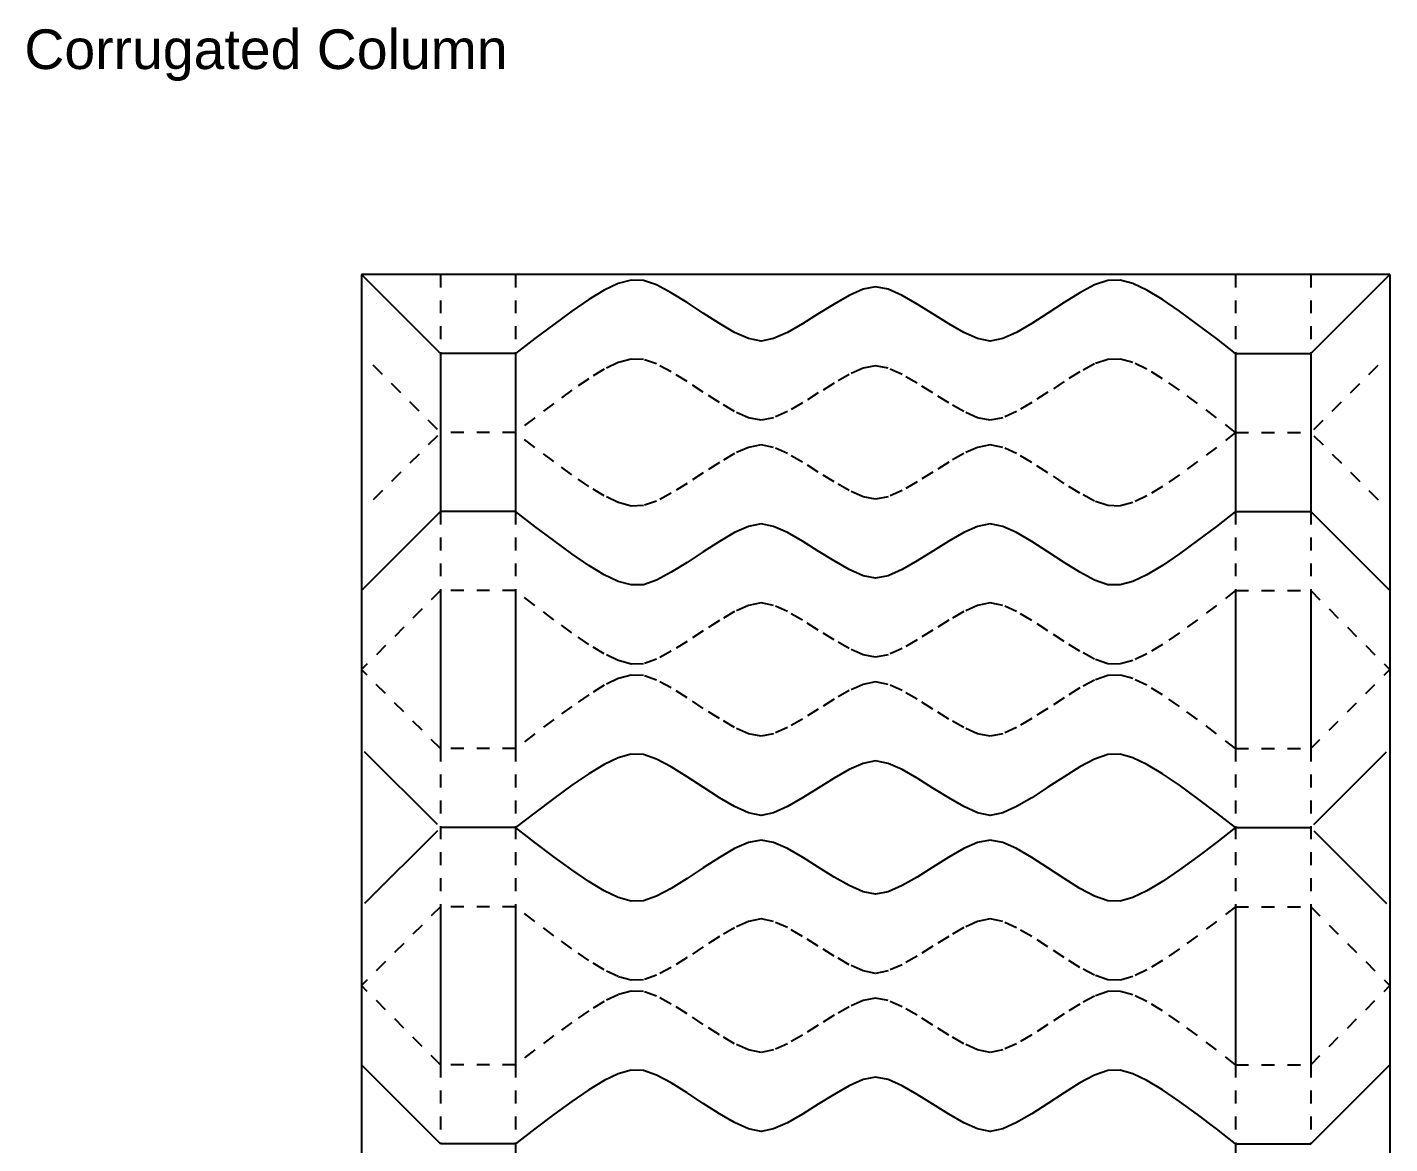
# Model space of a CAD drawing. Extents: x 11 to 192, y -288 to -9.
# Drawn here: x 11.1 to 159.6, y -130.6 to -9 of the extents above; entities that cross this region are included whole.
import ezdxf

# ---------------------------------------------------------------- set-up
doc = ezdxf.new("R2010")
doc.units = 0
for name, pattern in [('AI-LINETYPE-1', [2.822222, 1.411111, -1.411111]), ('AI-LINETYPE-10', [2.822222, 1.411111, -1.411111]), ('AI-LINETYPE-111', [2.822222, 1.411111, -1.411111]), ('AI-LINETYPE-112', [2.822222, 1.411111, -1.411111]), ('AI-LINETYPE-12', [2.822222, 1.411111, -1.411111]), ('AI-LINETYPE-13', [2.822222, 1.411111, -1.411111]), ('AI-LINETYPE-14', [2.822222, 1.411111, -1.411111]), ('AI-LINETYPE-15', [2.822222, 1.411111, -1.411111]), ('AI-LINETYPE-16', [2.822222, 1.411111, -1.411111]), ('AI-LINETYPE-17', [2.822222, 1.411111, -1.411111]), ('AI-LINETYPE-2', [2.822222, 1.411111, -1.411111]), ('AI-LINETYPE-20', [2.822222, 1.411111, -1.411111]), ('AI-LINETYPE-21', [2.822222, 1.411111, -1.411111]), ('AI-LINETYPE-22', [2.822222, 1.411111, -1.411111]), ('AI-LINETYPE-23', [2.822222, 1.411111, -1.411111]), ('AI-LINETYPE-24', [2.822222, 1.411111, -1.411111]), ('AI-LINETYPE-25', [2.822222, 1.411111, -1.411111]), ('AI-LINETYPE-29', [2.822222, 1.411111, -1.411111]), ('AI-LINETYPE-3', [2.822222, 1.411111, -1.411111]), ('AI-LINETYPE-30', [2.822222, 1.411111, -1.411111]), ('AI-LINETYPE-31', [2.822222, 1.411111, -1.411111]), ('AI-LINETYPE-32', [2.822222, 1.411111, -1.411111]), ('AI-LINETYPE-33', [2.822222, 1.411111, -1.411111]), ('AI-LINETYPE-34', [2.822222, 1.411111, -1.411111]), ('AI-LINETYPE-35', [2.822222, 1.411111, -1.411111]), ('AI-LINETYPE-36', [2.822222, 1.411111, -1.411111]), ('AI-LINETYPE-37', [2.822222, 1.411111, -1.411111]), ('AI-LINETYPE-38', [2.822222, 1.411111, -1.411111]), ('AI-LINETYPE-39', [2.822222, 1.411111, -1.411111]), ('AI-LINETYPE-40', [2.822222, 1.411111, -1.411111]), ('AI-LINETYPE-41', [2.822222, 1.411111, -1.411111]), ('AI-LINETYPE-42', [2.822222, 1.411111, -1.411111]), ('AI-LINETYPE-43', [2.822222, 1.411111, -1.411111]), ('AI-LINETYPE-44', [2.822222, 1.411111, -1.411111]), ('AI-LINETYPE-45', [2.822222, 1.411111, -1.411111]), ('AI-LINETYPE-47', [2.822222, 1.411111, -1.411111]), ('AI-LINETYPE-48', [2.822222, 1.411111, -1.411111]), ('AI-LINETYPE-49', [2.822222, 1.411111, -1.411111]), ('AI-LINETYPE-5', [2.822222, 1.411111, -1.411111]), ('AI-LINETYPE-50', [2.822222, 1.411111, -1.411111]), ('AI-LINETYPE-52', [2.822222, 1.411111, -1.411111]), ('AI-LINETYPE-6', [2.822222, 1.411111, -1.411111]), ('AI-LINETYPE-7', [2.822222, 1.411111, -1.411111]), ('AI-LINETYPE-8', [2.822222, 1.411111, -1.411111])]:
    doc.linetypes.add(name, pattern=pattern)
for name, color, linetype in [('CUTLINE', 7, 'CONTINUOUS'), ('MOUNTAINLINE', 7, 'CONTINUOUS'), ('TEXT', 7, 'CONTINUOUS'), ('VALLEYLINE', 7, 'CONTINUOUS')]:
    doc.layers.add(name, color=color, linetype=linetype)

# ---------------------------------------------------------------- blocks, each defined once
blk = doc.blocks.new('BLOCK_2')
at = {"layer": 'CUTLINE', "color": 7}
blk.add_lwpolyline([(159.55, -35.93), (159.55, -156.43)], dxfattribs=at)
blk = doc.blocks.new('BLOCK_5')
at = {"layer": 'CUTLINE', "color": 7}
blk.add_lwpolyline([(47.55, -35.93), (47.55, -156.43)], dxfattribs=at)
blk = doc.blocks.new('BLOCK_6')
at = {"layer": 'VALLEYLINE', "color": 7, "linetype": 'AI-LINETYPE-1'}
blk.add_lwpolyline([(142.77, -87.57), (142.77, -104.79)], dxfattribs=at)
blk = doc.blocks.new('BLOCK_7')
at = {"layer": 'VALLEYLINE', "color": 7, "linetype": 'AI-LINETYPE-2'}
blk.add_lwpolyline([(142.77, -61.75), (142.77, -70.36)], dxfattribs=at)
blk = doc.blocks.new('BLOCK_8')
at = {"layer": 'VALLEYLINE', "color": 7, "linetype": 'AI-LINETYPE-3'}
blk.add_lwpolyline([(142.77, -122), (142.77, -130.61)], dxfattribs=at)
blk = doc.blocks.new('BLOCK_10')
at = {"layer": 'VALLEYLINE', "color": 7, "linetype": 'AI-LINETYPE-5'}
blk.add_lwpolyline([(142.77, -35.93), (142.77, -44.54)], dxfattribs=at)
blk = doc.blocks.new('BLOCK_11')
at = {"layer": 'VALLEYLINE', "color": 7, "linetype": 'AI-LINETYPE-6'}
blk.add_lwpolyline([(150.95, -87.57), (150.95, -104.79)], dxfattribs=at)
blk = doc.blocks.new('BLOCK_12')
at = {"layer": 'VALLEYLINE', "color": 7, "linetype": 'AI-LINETYPE-7'}
blk.add_lwpolyline([(150.95, -61.75), (150.95, -70.36)], dxfattribs=at)
blk = doc.blocks.new('BLOCK_13')
at = {"layer": 'VALLEYLINE', "color": 7, "linetype": 'AI-LINETYPE-8'}
blk.add_lwpolyline([(150.95, -122), (150.95, -130.61)], dxfattribs=at)
blk = doc.blocks.new('BLOCK_15')
at = {"layer": 'VALLEYLINE', "color": 7, "linetype": 'AI-LINETYPE-10'}
blk.add_lwpolyline([(150.95, -35.93), (150.95, -44.54)], dxfattribs=at)
blk = doc.blocks.new('BLOCK_16')
at = {"layer": 'VALLEYLINE', "color": 7, "linetype": 'AI-LINETYPE-12'}
blk.add_lwpolyline([(151.29, -52.8), (159.21, -44.88)], dxfattribs=at)
blk = doc.blocks.new('BLOCK_17')
at = {"layer": 'VALLEYLINE', "color": 7, "linetype": 'AI-LINETYPE-13'}
blk.add_lwpolyline([(151.29, -53.49), (159.21, -61.41)], dxfattribs=at)
blk = doc.blocks.new('BLOCK_18')
at = {"layer": 'VALLEYLINE', "color": 7, "linetype": 'AI-LINETYPE-14'}
blk.add_lwpolyline([(150.95, -70.36), (159.55, -78.97)], dxfattribs=at)
blk = doc.blocks.new('BLOCK_19')
at = {"layer": 'VALLEYLINE', "color": 7, "linetype": 'AI-LINETYPE-15'}
blk.add_lwpolyline([(150.95, -87.57), (159.55, -78.97)], dxfattribs=at)
blk = doc.blocks.new('BLOCK_20')
at = {"layer": 'VALLEYLINE', "color": 7, "linetype": 'AI-LINETYPE-16'}
blk.add_lwpolyline([(150.95, -104.79), (159.55, -113.39)], dxfattribs=at)
blk = doc.blocks.new('BLOCK_21')
at = {"layer": 'VALLEYLINE', "color": 7, "linetype": 'AI-LINETYPE-17'}
blk.add_lwpolyline([(150.95, -122), (159.55, -113.39)], dxfattribs=at)
blk = doc.blocks.new('BLOCK_24')
at = {"layer": 'VALLEYLINE', "color": 7, "linetype": 'AI-LINETYPE-20'}
blk.add_lwpolyline([(55.81, -52.8), (47.89, -44.88)], dxfattribs=at)
blk = doc.blocks.new('BLOCK_25')
at = {"layer": 'VALLEYLINE', "color": 7, "linetype": 'AI-LINETYPE-21'}
blk.add_lwpolyline([(55.81, -53.49), (47.89, -61.41)], dxfattribs=at)
blk = doc.blocks.new('BLOCK_26')
at = {"layer": 'VALLEYLINE', "color": 7, "linetype": 'AI-LINETYPE-22'}
blk.add_lwpolyline([(56.15, -70.36), (47.55, -78.97)], dxfattribs=at)
blk = doc.blocks.new('BLOCK_27')
at = {"layer": 'VALLEYLINE', "color": 7, "linetype": 'AI-LINETYPE-23'}
blk.add_lwpolyline([(56.15, -87.57), (47.55, -78.97)], dxfattribs=at)
blk = doc.blocks.new('BLOCK_28')
at = {"layer": 'VALLEYLINE', "color": 7, "linetype": 'AI-LINETYPE-24'}
blk.add_lwpolyline([(56.15, -104.79), (47.55, -113.39)], dxfattribs=at)
blk = doc.blocks.new('BLOCK_29')
at = {"layer": 'VALLEYLINE', "color": 7, "linetype": 'AI-LINETYPE-25'}
blk.add_lwpolyline([(56.15, -122), (47.55, -113.39)], dxfattribs=at)
blk = doc.blocks.new('BLOCK_32')
at = {"layer": 'VALLEYLINE', "color": 7, "linetype": 'AI-LINETYPE-43'}
blk.add_lwpolyline([(64.33, -87.57), (64.33, -104.79)], dxfattribs=at)
blk = doc.blocks.new('BLOCK_33')
at = {"layer": 'VALLEYLINE', "color": 7, "linetype": 'AI-LINETYPE-44'}
blk.add_lwpolyline([(64.33, -61.75), (64.33, -70.36)], dxfattribs=at)
blk = doc.blocks.new('BLOCK_34')
at = {"layer": 'VALLEYLINE', "color": 7, "linetype": 'AI-LINETYPE-45'}
blk.add_lwpolyline([(64.33, -122), (64.33, -130.61)], dxfattribs=at)
blk = doc.blocks.new('BLOCK_36')
at = {"layer": 'VALLEYLINE', "color": 7, "linetype": 'AI-LINETYPE-47'}
blk.add_lwpolyline([(64.33, -35.93), (64.33, -44.54)], dxfattribs=at)
blk = doc.blocks.new('BLOCK_37')
at = {"layer": 'VALLEYLINE', "color": 7, "linetype": 'AI-LINETYPE-48'}
blk.add_lwpolyline([(56.15, -87.57), (56.15, -104.79)], dxfattribs=at)
blk = doc.blocks.new('BLOCK_38')
at = {"layer": 'VALLEYLINE', "color": 7, "linetype": 'AI-LINETYPE-49'}
blk.add_lwpolyline([(56.15, -61.75), (56.15, -70.36)], dxfattribs=at)
blk = doc.blocks.new('BLOCK_39')
at = {"layer": 'VALLEYLINE', "color": 7, "linetype": 'AI-LINETYPE-50'}
blk.add_lwpolyline([(56.15, -122), (56.15, -130.61)], dxfattribs=at)
blk = doc.blocks.new('BLOCK_41')
at = {"layer": 'VALLEYLINE', "color": 7, "linetype": 'AI-LINETYPE-52'}
blk.add_lwpolyline([(56.15, -35.93), (56.15, -44.54)], dxfattribs=at)
blk = doc.blocks.new('BLOCK_78')
at = {"layer": 'MOUNTAINLINE', "color": 7}
blk.add_lwpolyline([(142.77, -70.36), (142.77, -87.57)], dxfattribs=at)
blk = doc.blocks.new('BLOCK_79')
at = {"layer": 'MOUNTAINLINE', "color": 7}
blk.add_lwpolyline([(142.77, -104.79), (142.77, -122)], dxfattribs=at)
blk = doc.blocks.new('BLOCK_80')
at = {"layer": 'MOUNTAINLINE', "color": 7}
blk.add_lwpolyline([(150.95, -70.36), (150.95, -87.57)], dxfattribs=at)
blk = doc.blocks.new('BLOCK_81')
at = {"layer": 'MOUNTAINLINE', "color": 7}
blk.add_lwpolyline([(150.95, -104.79), (150.95, -122)], dxfattribs=at)
blk = doc.blocks.new('BLOCK_82')
at = {"layer": 'MOUNTAINLINE', "color": 7}
blk.add_lwpolyline([(64.33, -70.36), (64.33, -87.57)], dxfattribs=at)
blk = doc.blocks.new('BLOCK_83')
at = {"layer": 'MOUNTAINLINE', "color": 7}
blk.add_lwpolyline([(64.33, -104.79), (64.33, -122)], dxfattribs=at)
blk = doc.blocks.new('BLOCK_84')
at = {"layer": 'MOUNTAINLINE', "color": 7}
blk.add_lwpolyline([(56.15, -70.36), (56.15, -87.57)], dxfattribs=at)
blk = doc.blocks.new('BLOCK_85')
at = {"layer": 'MOUNTAINLINE', "color": 7}
blk.add_lwpolyline([(56.15, -104.79), (56.15, -122)], dxfattribs=at)
blk = doc.blocks.new('BLOCK_98')
at = {"layer": 'MOUNTAINLINE', "color": 7}
blk.add_lwpolyline([(56.15, -130.61), (47.55, -122)], dxfattribs=at)
blk = doc.blocks.new('BLOCK_105')
at = {"layer": 'MOUNTAINLINE', "color": 7}
blk.add_lwpolyline([(64.33, -130.61), (64.33, -147.82)], dxfattribs=at)
blk = doc.blocks.new('BLOCK_114')
at = {"layer": 'MOUNTAINLINE', "color": 7}
blk.add_lwpolyline([(150.95, -130.61), (159.55, -122)], dxfattribs=at)
blk = doc.blocks.new('BLOCK_119')
at = {"layer": 'MOUNTAINLINE', "color": 7}
blk.add_lwpolyline([(142.77, -130.61), (142.77, -147.82)], dxfattribs=at)
blk = doc.blocks.new('BLOCK_120')
at = {"layer": 'MOUNTAINLINE', "color": 7}
blk.add_lwpolyline([(150.95, -44.54), (150.95, -61.75)], dxfattribs=at)
blk = doc.blocks.new('BLOCK_121')
at = {"layer": 'MOUNTAINLINE', "color": 7}
blk.add_lwpolyline([(150.95, -61.75), (159.55, -70.36)], dxfattribs=at)
blk = doc.blocks.new('BLOCK_122')
at = {"layer": 'MOUNTAINLINE', "color": 7}
blk.add_lwpolyline([(151.29, -95.84), (159.21, -87.92)], dxfattribs=at)
blk = doc.blocks.new('BLOCK_123')
at = {"layer": 'MOUNTAINLINE', "color": 7}
blk.add_lwpolyline([(151.29, -96.53), (159.21, -104.44)], dxfattribs=at)
blk = doc.blocks.new('BLOCK_124')
at = {"layer": 'MOUNTAINLINE', "color": 7}
blk.add_lwpolyline([(150.95, -44.54), (159.55, -35.93)], dxfattribs=at)
blk = doc.blocks.new('BLOCK_125')
at = {"layer": 'MOUNTAINLINE', "color": 7}
blk.add_lwpolyline([(56.15, -44.54), (47.55, -35.93)], dxfattribs=at)
blk = doc.blocks.new('BLOCK_126')
at = {"layer": 'MOUNTAINLINE', "color": 7}
blk.add_lwpolyline([(56.15, -61.75), (47.55, -70.36)], dxfattribs=at)
blk = doc.blocks.new('BLOCK_127')
at = {"layer": 'MOUNTAINLINE', "color": 7}
blk.add_lwpolyline([(55.81, -95.84), (47.89, -87.92)], dxfattribs=at)
blk = doc.blocks.new('BLOCK_128')
at = {"layer": 'MOUNTAINLINE', "color": 7}
blk.add_lwpolyline([(55.81, -96.53), (47.89, -104.44)], dxfattribs=at)
blk = doc.blocks.new('BLOCK_129')
at = {"layer": 'MOUNTAINLINE', "color": 7}
blk.add_lwpolyline([(64.33, -44.54), (64.33, -61.75)], dxfattribs=at)
blk = doc.blocks.new('BLOCK_130')
at = {"layer": 'MOUNTAINLINE', "color": 7}
blk.add_lwpolyline([(56.15, -44.54), (56.15, -61.75)], dxfattribs=at)
blk = doc.blocks.new('BLOCK_131')
at = {"layer": 'MOUNTAINLINE', "color": 7}
blk.add_lwpolyline([(142.77, -44.54), (142.77, -61.75)], dxfattribs=at)

msp = doc.modelspace()

# ---------------------------------------------------------------- linework, layer by layer
at = {"layer": 'CUTLINE', "color": 7}
msp.add_lwpolyline([(159.55, -35.93), (47.55, -35.93)], dxfattribs=at)
at = {"layer": 'MOUNTAINLINE', "color": 7}
for points in [[(142.77, -44.54), (140.67, -42.92), (138.61, -41.37), (136.64, -39.93), (134.8, -38.67), (133.11, -37.65), (131.58, -36.91), (130.18, -36.54), (128.84, -36.57), (127.4, -37.07), (125.81, -37.92), (124.09, -38.99), (122.32, -40.15), (120.56, -41.28), (118.91, -42.24), (117.4, -42.92), (116.03, -43.19), (114.66, -42.92), (113.15, -42.25), (111.51, -41.31), (109.79, -40.23), (108.07, -39.16), (106.43, -38.22), (104.92, -37.54), (103.55, -37.28), (102.18, -37.54), (100.68, -38.22), (99.03, -39.16), (97.31, -40.23), (95.59, -41.31), (93.95, -42.25), (92.44, -42.92), (91.07, -43.19), (89.7, -42.92), (88.19, -42.24), (86.54, -41.28), (84.78, -40.15), (83.01, -38.99), (81.29, -37.92), (79.7, -37.07), (78.26, -36.57), (76.92, -36.54), (75.52, -36.91), (73.99, -37.65), (72.3, -38.67), (70.46, -39.93), (68.49, -41.37), (66.43, -42.92), (64.33, -44.54)], [(64.33, -44.54), (56.15, -44.54)], [(142.77, -44.54), (150.95, -44.54)], [(64.33, -61.75), (56.15, -61.75)], [(142.77, -61.75), (140.67, -63.37), (138.61, -64.92), (136.64, -66.36), (134.8, -67.62), (133.11, -68.64), (131.58, -69.38), (130.18, -69.75), (128.84, -69.72), (127.4, -69.22), (125.81, -68.37), (124.09, -67.3), (122.32, -66.14), (120.56, -65.01), (118.91, -64.05), (117.4, -63.37), (116.03, -63.1), (114.66, -63.37), (113.15, -64.04), (111.51, -64.98), (109.79, -66.06), (108.07, -67.13), (106.43, -68.07), (104.92, -68.74), (103.55, -69.01), (102.18, -68.74), (100.68, -68.07), (99.03, -67.13), (97.31, -66.06), (95.59, -64.98), (93.95, -64.04), (92.44, -63.37), (91.07, -63.1), (89.7, -63.37), (88.19, -64.05), (86.54, -65.01), (84.78, -66.14), (83.01, -67.3), (81.29, -68.37), (79.7, -69.22), (78.26, -69.72), (76.92, -69.75), (75.52, -69.38), (73.99, -68.64), (72.3, -67.62), (70.46, -66.36), (68.49, -64.92), (66.43, -63.37), (64.33, -61.75)], [(142.77, -61.75), (150.95, -61.75)], [(142.77, -96.18), (140.67, -94.57), (138.61, -93.01), (136.64, -91.57), (134.8, -90.31), (133.11, -89.29), (131.58, -88.56), (130.18, -88.18), (128.84, -88.21), (127.4, -88.72), (125.81, -89.57), (124.09, -90.63), (122.32, -91.79), (120.56, -92.92), (118.91, -93.89), (117.4, -94.57), (116.03, -94.84), (114.66, -94.57), (113.15, -93.89), (111.51, -92.95), (109.79, -91.88), (108.07, -90.8), (106.43, -89.86), (104.92, -89.19), (103.55, -88.92), (102.18, -89.19), (100.68, -89.86), (99.03, -90.8), (97.31, -91.88), (95.59, -92.95), (93.95, -93.89), (92.44, -94.57), (91.07, -94.84), (89.7, -94.57), (88.19, -93.89), (86.54, -92.92), (84.78, -91.79), (83.01, -90.63), (81.29, -89.57), (79.7, -88.72), (78.26, -88.21), (76.92, -88.18), (75.52, -88.56), (73.99, -89.29), (72.3, -90.31), (70.46, -91.57), (68.49, -93.01), (66.43, -94.57), (64.33, -96.18)], [(64.33, -96.18), (56.15, -96.18)], [(142.77, -96.18), (140.67, -97.79), (138.61, -99.35), (136.64, -100.79), (134.8, -102.05), (133.11, -103.07), (131.58, -103.8), (130.18, -104.18), (128.84, -104.15), (127.4, -103.64), (125.81, -102.8), (124.09, -101.73), (122.32, -100.57), (120.56, -99.44), (118.91, -98.47), (117.4, -97.79), (116.03, -97.53), (114.66, -97.79), (113.15, -98.47), (111.51, -99.41), (109.79, -100.48), (108.07, -101.56), (106.43, -102.5), (104.92, -103.17), (103.55, -103.44), (102.18, -103.17), (100.68, -102.5), (99.03, -101.56), (97.31, -100.48), (95.59, -99.41), (93.95, -98.47), (92.44, -97.79), (91.07, -97.53), (89.7, -97.79), (88.19, -98.47), (86.54, -99.44), (84.78, -100.57), (83.01, -101.73), (81.29, -102.8), (79.7, -103.64), (78.26, -104.15), (76.92, -104.18), (75.52, -103.8), (73.99, -103.07), (72.3, -102.05), (70.46, -100.79), (68.49, -99.35), (66.43, -97.79), (64.33, -96.18)], [(142.77, -96.18), (150.95, -96.18)], [(142.77, -130.61), (140.67, -129), (138.61, -127.44), (136.64, -126), (134.8, -124.74), (133.11, -123.72), (131.58, -122.98), (130.18, -122.61), (128.84, -122.64), (127.4, -123.15), (125.81, -123.99), (124.09, -125.06), (122.32, -126.22), (120.56, -127.35), (118.91, -128.31), (117.4, -129), (116.03, -129.26), (114.66, -129), (113.15, -128.32), (111.51, -127.38), (109.79, -126.3), (108.07, -125.23), (106.43, -124.29), (104.92, -123.62), (103.55, -123.35), (102.18, -123.62), (100.68, -124.29), (99.03, -125.23), (97.31, -126.3), (95.59, -127.38), (93.95, -128.32), (92.44, -129), (91.07, -129.26), (89.7, -129), (88.19, -128.31), (86.54, -127.35), (84.78, -126.22), (83.01, -125.06), (81.29, -123.99), (79.7, -123.15), (78.26, -122.64), (76.92, -122.61), (75.52, -122.98), (73.99, -123.72), (72.3, -124.74), (70.46, -126), (68.49, -127.44), (66.43, -129), (64.33, -130.61)], [(64.33, -130.61), (56.15, -130.61)], [(142.77, -130.61), (150.95, -130.61)]]:
    msp.add_lwpolyline(points, dxfattribs=at)
at = {"layer": 'VALLEYLINE', "color": 7, "linetype": 'AI-LINETYPE-34'}
msp.add_lwpolyline([(142.77, -53.14), (140.67, -51.53), (138.61, -49.98), (136.64, -48.54), (134.8, -47.28), (133.11, -46.25), (131.58, -45.52), (130.18, -45.14), (128.84, -45.18), (127.4, -45.68), (125.81, -46.53), (124.09, -47.6), (122.32, -48.76), (120.56, -49.88), (118.91, -50.85), (117.4, -51.53), (116.03, -51.8), (114.66, -51.53), (113.15, -50.86), (111.51, -49.92), (109.79, -48.84), (108.07, -47.77), (106.43, -46.82), (104.92, -46.15), (103.55, -45.88), (102.18, -46.15), (100.68, -46.82), (99.03, -47.77), (97.31, -48.84), (95.59, -49.92), (93.95, -50.86), (92.44, -51.53), (91.07, -51.8), (89.7, -51.53), (88.19, -50.85), (86.54, -49.88), (84.78, -48.76), (83.01, -47.6), (81.29, -46.53), (79.7, -45.68), (78.26, -45.18), (76.92, -45.14), (75.52, -45.52), (73.99, -46.25), (72.3, -47.28), (70.46, -48.54), (68.49, -49.98), (66.43, -51.53), (64.33, -53.14)], dxfattribs=at)
at = {"layer": 'VALLEYLINE', "color": 7, "linetype": 'AI-LINETYPE-112'}
msp.add_lwpolyline([(64.33, -53.14), (56.15, -53.14)], dxfattribs=at)
at = {"layer": 'VALLEYLINE', "color": 7, "linetype": 'AI-LINETYPE-33'}
msp.add_lwpolyline([(142.77, -53.14), (140.67, -54.76), (138.61, -56.31), (136.64, -57.75), (134.8, -59.01), (133.11, -60.04), (131.58, -60.77), (130.18, -61.15), (128.84, -61.11), (127.4, -60.61), (125.81, -59.76), (124.09, -58.69), (122.32, -57.53), (120.56, -56.41), (118.91, -55.44), (117.4, -54.76), (116.03, -54.49), (114.66, -54.76), (113.15, -55.43), (111.51, -56.37), (109.79, -57.45), (108.07, -58.52), (106.43, -59.47), (104.92, -60.14), (103.55, -60.41), (102.18, -60.14), (100.68, -59.47), (99.03, -58.52), (97.31, -57.45), (95.59, -56.37), (93.95, -55.43), (92.44, -54.76), (91.07, -54.49), (89.7, -54.76), (88.19, -55.44), (86.54, -56.41), (84.78, -57.53), (83.01, -58.69), (81.29, -59.76), (79.7, -60.61), (78.26, -61.11), (76.92, -61.15), (75.52, -60.77), (73.99, -60.04), (72.3, -59.01), (70.46, -57.75), (68.49, -56.31), (66.43, -54.76), (64.33, -53.14)], dxfattribs=at)
at = {"layer": 'VALLEYLINE', "color": 7, "linetype": 'AI-LINETYPE-111'}
msp.add_lwpolyline([(142.77, -53.14), (150.95, -53.14)], dxfattribs=at)
at = {"layer": 'VALLEYLINE', "color": 7, "linetype": 'AI-LINETYPE-41'}
msp.add_lwpolyline([(64.33, -70.36), (56.15, -70.36)], dxfattribs=at)
at = {"layer": 'VALLEYLINE', "color": 7, "linetype": 'AI-LINETYPE-32'}
msp.add_lwpolyline([(142.77, -70.36), (140.67, -71.97), (138.61, -73.53), (136.64, -74.97), (134.8, -76.23), (133.11, -77.25), (131.58, -77.98), (130.18, -78.36), (128.84, -78.33), (127.4, -77.82), (125.81, -76.97), (124.09, -75.91), (122.32, -74.75), (120.56, -73.62), (118.91, -72.65), (117.4, -71.97), (116.03, -71.7), (114.66, -71.97), (113.15, -72.65), (111.51, -73.59), (109.79, -74.66), (108.07, -75.74), (106.43, -76.68), (104.92, -77.35), (103.55, -77.62), (102.18, -77.35), (100.68, -76.68), (99.03, -75.74), (97.31, -74.66), (95.59, -73.59), (93.95, -72.65), (92.44, -71.97), (91.07, -71.7), (89.7, -71.97), (88.19, -72.65), (86.54, -73.62), (84.78, -74.75), (83.01, -75.91), (81.29, -76.97), (79.7, -77.82), (78.26, -78.33), (76.92, -78.36), (75.52, -77.98), (73.99, -77.25), (72.3, -76.23), (70.46, -74.97), (68.49, -73.53), (66.43, -71.97), (64.33, -70.36)], dxfattribs=at)
at = {"layer": 'VALLEYLINE', "color": 7, "linetype": 'AI-LINETYPE-37'}
msp.add_lwpolyline([(142.77, -70.36), (150.95, -70.36)], dxfattribs=at)
at = {"layer": 'VALLEYLINE', "color": 7, "linetype": 'AI-LINETYPE-31'}
msp.add_lwpolyline([(142.77, -87.57), (140.67, -85.96), (138.61, -84.4), (136.64, -82.97), (134.8, -81.71), (133.11, -80.68), (131.58, -79.95), (130.18, -79.57), (128.84, -79.6), (127.4, -80.11), (125.81, -80.96), (124.09, -82.03), (122.32, -83.19), (120.56, -84.31), (118.91, -85.28), (117.4, -85.96), (116.03, -86.23), (114.66, -85.96), (113.15, -85.29), (111.51, -84.35), (109.79, -83.27), (108.07, -82.19), (106.43, -81.25), (104.92, -80.58), (103.55, -80.31), (102.18, -80.58), (100.68, -81.25), (99.03, -82.19), (97.31, -83.27), (95.59, -84.35), (93.95, -85.29), (92.44, -85.96), (91.07, -86.23), (89.7, -85.96), (88.19, -85.28), (86.54, -84.31), (84.78, -83.19), (83.01, -82.03), (81.29, -80.96), (79.7, -80.11), (78.26, -79.6), (76.92, -79.57), (75.52, -79.95), (73.99, -80.68), (72.3, -81.71), (70.46, -82.97), (68.49, -84.4), (66.43, -85.96), (64.33, -87.57)], dxfattribs=at)
at = {"layer": 'VALLEYLINE', "color": 7, "linetype": 'AI-LINETYPE-40'}
msp.add_lwpolyline([(64.33, -87.57), (56.15, -87.57)], dxfattribs=at)
at = {"layer": 'VALLEYLINE', "color": 7, "linetype": 'AI-LINETYPE-36'}
msp.add_lwpolyline([(142.77, -87.57), (150.95, -87.57)], dxfattribs=at)
at = {"layer": 'VALLEYLINE', "color": 7, "linetype": 'AI-LINETYPE-39'}
msp.add_lwpolyline([(64.33, -104.79), (56.15, -104.79)], dxfattribs=at)
at = {"layer": 'VALLEYLINE', "color": 7, "linetype": 'AI-LINETYPE-30'}
msp.add_lwpolyline([(142.77, -104.79), (140.67, -106.4), (138.61, -107.96), (136.64, -109.39), (134.8, -110.65), (133.11, -111.68), (131.58, -112.41), (130.18, -112.79), (128.84, -112.76), (127.4, -112.25), (125.81, -111.4), (124.09, -110.34), (122.32, -109.18), (120.56, -108.05), (118.91, -107.08), (117.4, -106.4), (116.03, -106.13), (114.66, -106.4), (113.15, -107.07), (111.51, -108.02), (109.79, -109.09), (108.07, -110.17), (106.43, -111.11), (104.92, -111.78), (103.55, -112.05), (102.18, -111.78), (100.68, -111.11), (99.03, -110.17), (97.31, -109.09), (95.59, -108.02), (93.95, -107.07), (92.44, -106.4), (91.07, -106.13), (89.7, -106.4), (88.19, -107.08), (86.54, -108.05), (84.78, -109.18), (83.01, -110.34), (81.29, -111.4), (79.7, -112.25), (78.26, -112.76), (76.92, -112.79), (75.52, -112.41), (73.99, -111.68), (72.3, -110.65), (70.46, -109.39), (68.49, -107.96), (66.43, -106.4), (64.33, -104.79)], dxfattribs=at)
at = {"layer": 'VALLEYLINE', "color": 7, "linetype": 'AI-LINETYPE-35'}
msp.add_lwpolyline([(142.77, -104.79), (150.95, -104.79)], dxfattribs=at)
at = {"layer": 'VALLEYLINE', "color": 7, "linetype": 'AI-LINETYPE-29'}
msp.add_lwpolyline([(142.77, -122), (140.67, -120.39), (138.61, -118.83), (136.64, -117.4), (134.8, -116.13), (133.11, -115.11), (131.58, -114.38), (130.18, -114), (128.84, -114.03), (127.4, -114.54), (125.81, -115.39), (124.09, -116.45), (122.32, -117.61), (120.56, -118.74), (118.91, -119.71), (117.4, -120.39), (116.03, -120.66), (114.66, -120.39), (113.15, -119.72), (111.51, -118.77), (109.79, -117.7), (108.07, -116.62), (106.43, -115.68), (104.92, -115.01), (103.55, -114.74), (102.18, -115.01), (100.68, -115.68), (99.03, -116.62), (97.31, -117.7), (95.59, -118.77), (93.95, -119.72), (92.44, -120.39), (91.07, -120.66), (89.7, -120.39), (88.19, -119.71), (86.54, -118.74), (84.78, -117.61), (83.01, -116.45), (81.29, -115.39), (79.7, -114.54), (78.26, -114.03), (76.92, -114), (75.52, -114.38), (73.99, -115.11), (72.3, -116.13), (70.46, -117.4), (68.49, -118.83), (66.43, -120.39), (64.33, -122)], dxfattribs=at)
at = {"layer": 'VALLEYLINE', "color": 7, "linetype": 'AI-LINETYPE-42'}
msp.add_lwpolyline([(64.33, -122), (56.15, -122)], dxfattribs=at)
at = {"layer": 'VALLEYLINE', "color": 7, "linetype": 'AI-LINETYPE-38'}
msp.add_lwpolyline([(142.77, -122), (150.95, -122)], dxfattribs=at)

# ---------------------------------------------------------------- block references
at = {"layer": 'CUTLINE'}
for name in ['BLOCK_5', 'BLOCK_2']:
    msp.add_blockref(name, (0, 0), dxfattribs=at)
at = {"layer": 'MOUNTAINLINE'}
for name in ['BLOCK_125', 'BLOCK_124', 'BLOCK_130', 'BLOCK_129', 'BLOCK_131', 'BLOCK_120', 'BLOCK_126', 'BLOCK_121', 'BLOCK_84', 'BLOCK_82', 'BLOCK_78', 'BLOCK_80', 'BLOCK_127', 'BLOCK_122', 'BLOCK_128', 'BLOCK_123', 'BLOCK_85', 'BLOCK_83', 'BLOCK_79', 'BLOCK_81', 'BLOCK_98', 'BLOCK_114', 'BLOCK_105', 'BLOCK_119']:
    msp.add_blockref(name, (0, 0), dxfattribs=at)
at = {"layer": 'VALLEYLINE'}
for name in ['BLOCK_41', 'BLOCK_36', 'BLOCK_10', 'BLOCK_15', 'BLOCK_24', 'BLOCK_16', 'BLOCK_25', 'BLOCK_17', 'BLOCK_38', 'BLOCK_33', 'BLOCK_7', 'BLOCK_12', 'BLOCK_26', 'BLOCK_18', 'BLOCK_27', 'BLOCK_19', 'BLOCK_37', 'BLOCK_32', 'BLOCK_6', 'BLOCK_11', 'BLOCK_28', 'BLOCK_20', 'BLOCK_29', 'BLOCK_21', 'BLOCK_39', 'BLOCK_34', 'BLOCK_8', 'BLOCK_13']:
    msp.add_blockref(name, (0, 0), dxfattribs=at)

# ---------------------------------------------------------------- texts
at = {"layer": 'TEXT', "color": 7, "insert": (10.83, -14.86), "char_height": 4.318, "attachment_point": 7}
msp.add_mtext('\\fArial|b0|i0|c0|p34;\\W1;Corrugated Column', dxfattribs=at)

doc.saveas('drawing.dxf')
